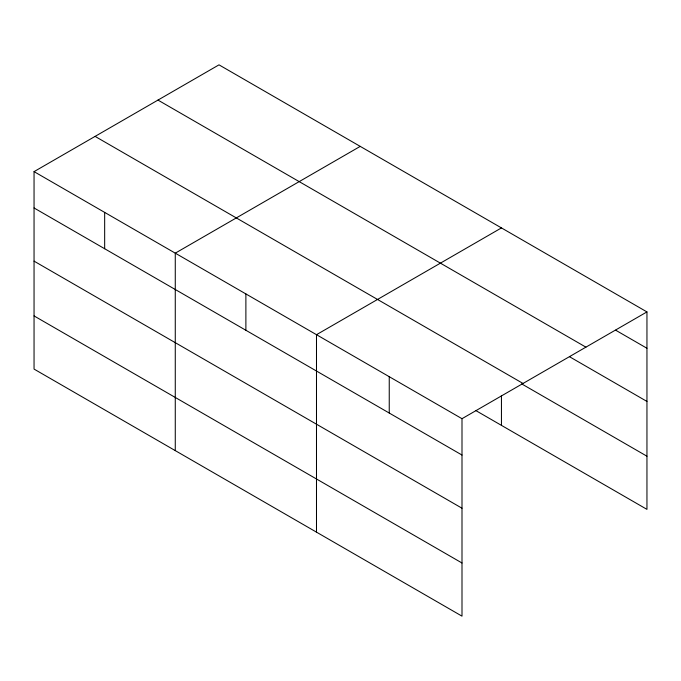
<?xml version="1.0" encoding="UTF-8"?>
<svg xmlns="http://www.w3.org/2000/svg" width="681" height="681" viewBox="0 0 681 681"><rect width="100%" height="100%" fill="white"/><g stroke="black" fill="none" stroke-linecap="round" stroke-linejoin="round"><path stroke-width="1.02" d="M461.999 508.213L461.999 418.696L34.05 171.629L34.05 369.085L461.999 616.152L461.999 508.213L34.05 261.138M475.772 410.541L646.95 509.371L646.95 311.915L219.001 64.848L34.05 171.629M360.223 146.381L175.272 253.162L175.272 450.618M501.446 227.914L316.495 334.694L316.495 532.15M461.999 418.696L646.95 311.915M615.641 330.183L646.95 348.263M157.966 100.081L585.915 347.157M569.597 356.767L646.95 401.432M95.085 136.387L523.034 383.463M521.706 383.897L646.95 456.21M34.05 207.969L461.999 455.044M34.05 315.916L461.999 562.991M501.446 395.593L501.446 425.37M389.243 376.695L389.243 413.044M245.884 293.928L245.884 330.268M104.661 212.395L104.661 248.735"/></g></svg>
